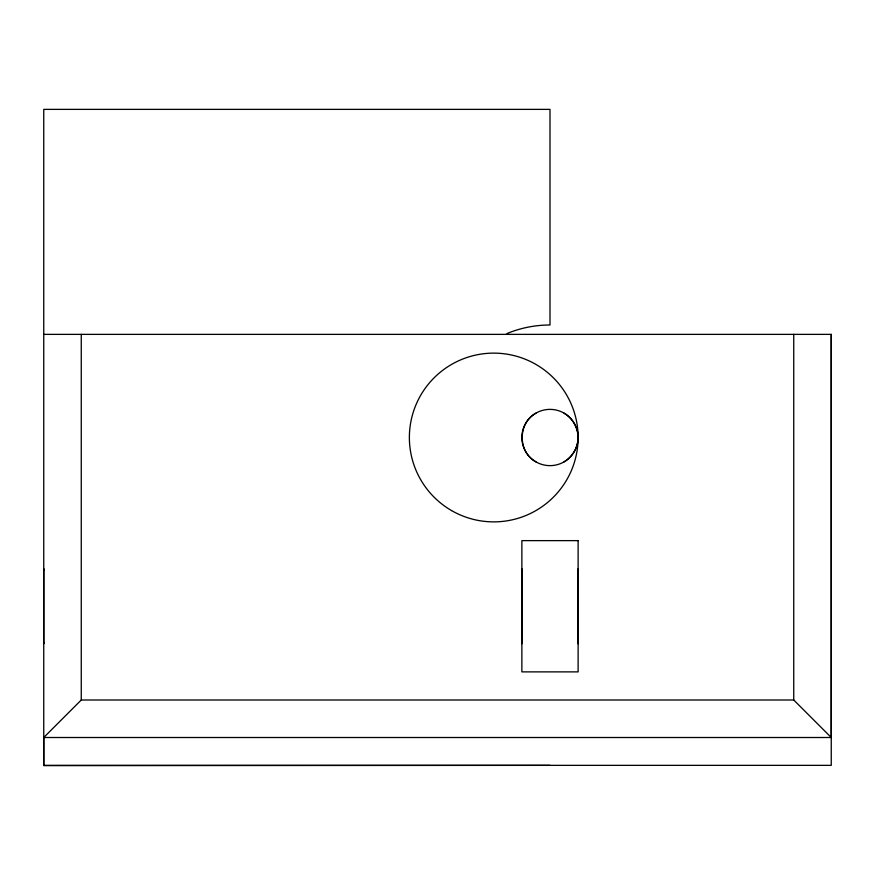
<?xml version="1.0" encoding="UTF-8"?>
<svg xmlns="http://www.w3.org/2000/svg" width="875" height="875" viewBox="0 0 875 875"><rect width="100%" height="100%" fill="white"/><g stroke="black" fill="none" stroke-linecap="round" stroke-linejoin="round"><path stroke-width="1.31" d="M81.255 334.37L81.255 700L43.75 737.505L43.75 765.352L831.25 765.352L831.25 334.37L43.75 334.37M43.75 642.425L43.75 643.705L43.761 568.706L43.761 569.986M521.872 643.748L521.872 568.739M578.123 643.748L578.123 568.75M564.058 461.869C572.556 456.772 577.959 447.409 578.123 437.511A28.12 28.12 0 0 0 535.938 413.142C517.628 422.997 517.617 452.014 535.938 461.869A28.12 28.12 0 0 0 578.123 437.5C577.959 427.602 572.556 418.239 564.058 413.153M81.255 700L793.745 700L831.25 737.505L43.75 737.505M550.003 765.352L43.75 765.625L43.75 109.375L550.003 109.375L550.003 324.997A112.503 112.503 0 0 0 506.953 333.561M831.25 334.37L831.25 737.505M793.745 334.37L793.745 700M535.938 461.858A28.12 28.12 0 0 1 535.938 413.142M578.123 540.63L521.872 540.63L521.872 671.88L578.123 671.88L578.123 540.63M451.566 510.573A84.372 84.372 0 0 0 578.123 437.5A84.372 84.372 0 0 0 451.566 364.427A84.372 84.372 0 0 0 451.566 510.573"/></g></svg>
